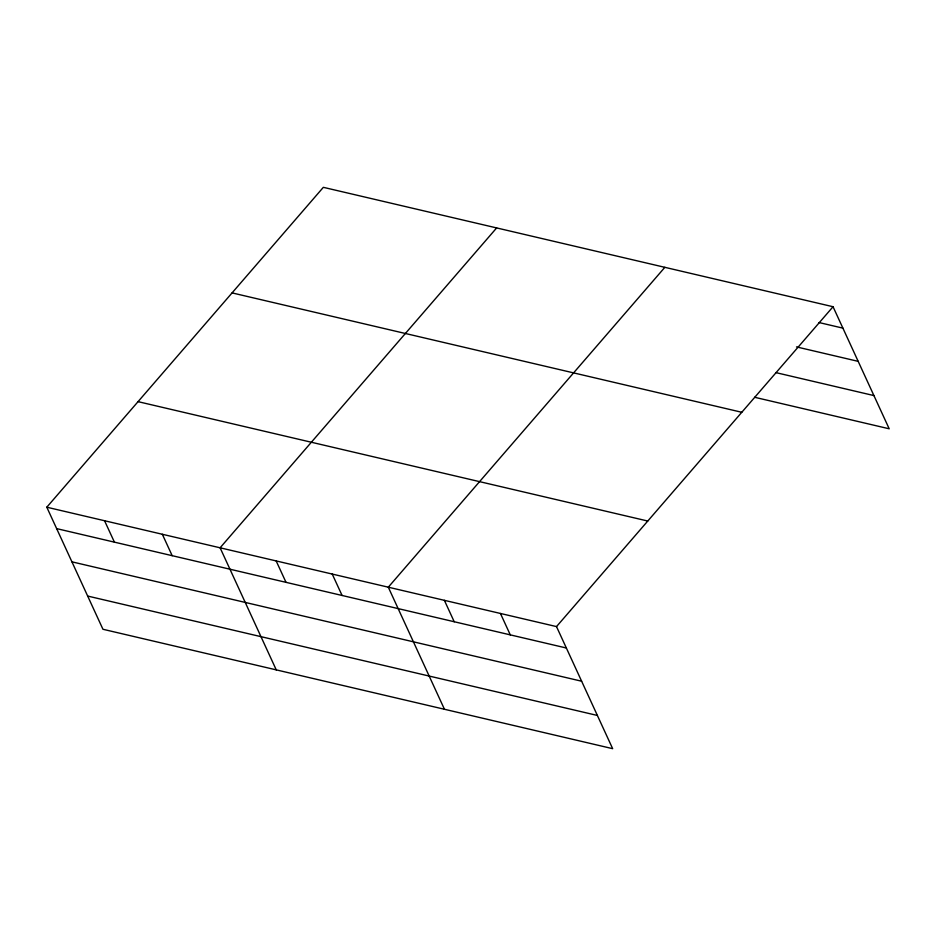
<?xml version="1.0" encoding="UTF-8"?>
<svg xmlns="http://www.w3.org/2000/svg" width="936" height="936" viewBox="0 0 936 936"><rect width="100%" height="100%" fill="white"/><g stroke="black" fill="none" stroke-linecap="round" stroke-linejoin="round"><path stroke-width="1.4" d="M46.8 507.207L556.51 626.593L612.659 748.671L102.948 629.273L46.8 507.207L323.341 187.329L833.052 306.727L889.2 428.793L754.638 397.274M496.642 227.928L220.1 547.794L276.249 669.872M664.852 267.322L388.3 587.2L444.448 709.266M556.51 626.593L833.052 306.727M819.07 322.557L842.903 328.138M796.501 346.905L858.183 361.355M775.804 372.598L873.92 395.577M232.081 292.898L741.792 412.285M138.06 401.649L647.77 521.036M56.651 528.618L566.362 648.005M71.932 561.834L581.63 681.221M87.668 596.056L597.379 715.455M500.444 613.466L510.284 634.877M444.378 600.327L454.217 621.75M332.233 574.06L342.085 595.483M276.167 560.933L286.018 582.344M162.337 534.269L172.177 555.68M104.563 520.744L114.414 542.155"/></g></svg>
